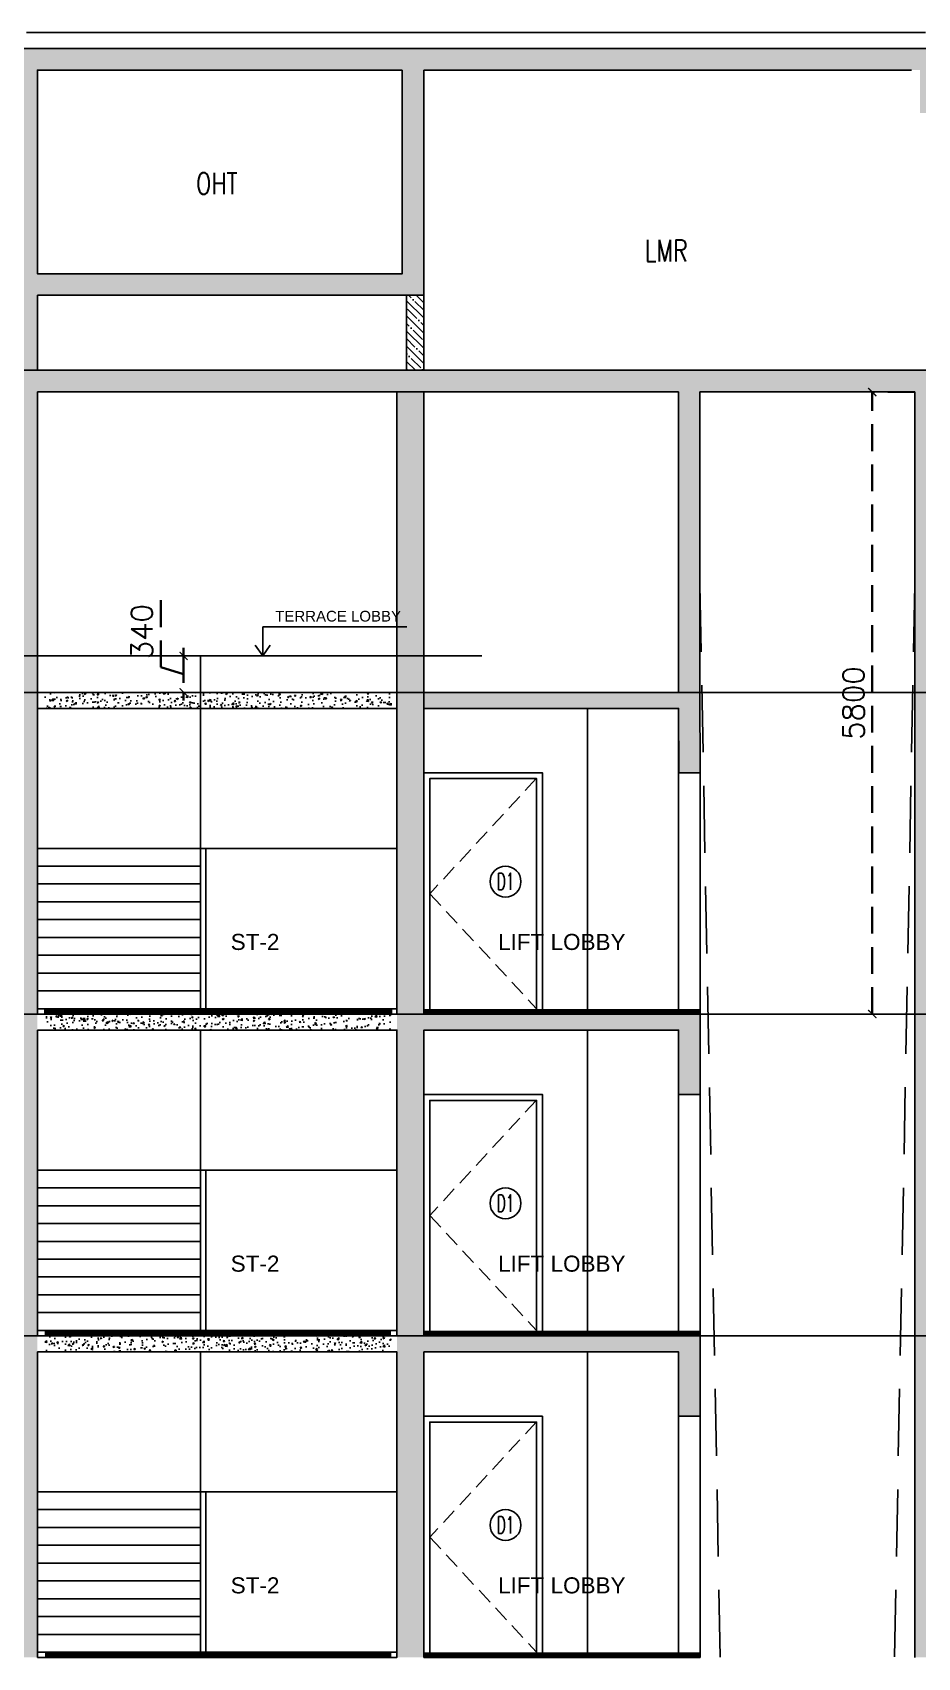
# Model space of a CAD drawing. Header units: millimetres. Extents: x -414464 to 1686, y -90036 to 108605.
# Drawn here: x -112211 to -103966, y 92565 to 107718 of the extents above; entities that cross this region are included whole.
import ezdxf
from ezdxf.enums import TextEntityAlignment as Align

# ---------------------------------------------------------------- set-up
doc = ezdxf.new("R2010")
doc.units = ezdxf.units.MM
doc.header["$LTSCALE"] = 1000
doc.header["$MEASUREMENT"] = 0
for name, pattern in [('( Hidden )', [0.375, 0.25, -0.125]), ('AUDIT_D_120904163729-0', [0]), ('HIDDEN', [0.375, 0.25, -0.125]), ('HIDDEN2', [0.1875, 0.125, -0.0625]), ('T8_PROFILE SECTIONS$0$HIDDEN', [0.375, 0.25, -0.125])]:
    doc.linetypes.add(name, pattern=pattern)
doc.layers.get('0').update_dxf_attribs({"linetype": 'AUDIT_D_120904163729-0'})
for name, color, linetype in [('a-door', 1, 'Continuous'), ('A-ELE', 1, 'Continuous'), ('a-ele 1', 252, 'Continuous'), ('a-floor finish', 26, 'Continuous'), ('a-hat rcc', 252, 'Continuous'), ('a-hat wall-100', 252, 'Continuous'), ('a-pl ele', 225, 'Continuous'), ('a-rcc', 3, 'Continuous'), ('A-RSP DOOR NO', 4, 'Continuous'), ('a-wall-100', 6, 'Continuous'), ('B-AR-ANNO-E DECK FLOOR$0$a-text', 4, 'Continuous'), ('Leader', 2, 'AUDIT_D_120904163729-0'), ('LEVEL', 7, 'Continuous'), ('PRESTXT', 7, 'Continuous'), ('STAIRS', 1, 'Continuous')]:
    doc.layers.add(name, color=color, linetype=linetype)
doc.layers.add('T8_PROFILE SECTIONS$0$A-DIMENSION', color=2, linetype='Continuous', lineweight=35)
doc.layers.add('T8_PROFILE SECTIONS$0$R0-18-10-2014-T1-1st Podium Floor Plan$0$Text', color=7, linetype='Continuous', lineweight=0)
doc.styles.add('arial', font='sanss___.ttf')
doc.styles.add('B-AR-ANNO-E DECK FLOOR$0$DIMTEXT', font='SIMPLEX.shx', dxfattribs={"width": 0.75})
doc.styles.add('DIM150', font='SIMPLEX.shx', dxfattribs={"width": 0.6})
doc.styles.add('Romans 1', font='romans.shx', dxfattribs={"height": 100})
doc.styles.add('T8_PROFILE SECTIONS$0$ARIAL ARROW', font='arial.ttf')
doc.styles.add('T8_PROFILE SECTIONS$0$Romans 1', font='romans.shx', dxfattribs={"height": 200})
doc.dimstyles.new('ALPINE S', dxfattribs={"dimscale": 0, "dimtxt": 100, "dimasz": 75, "dimexe": 0, "dimexo": 0, "dimgap": 75, "dimtad": 1, "dimdec": 0, "dimzin": 0, "dimdsep": 46, "dimtxsty": 'Romans 1', "dimblk": 'ARCHTICK', "dimcen": 0.09, "dimclrd": 256, "dimclre": 256, "dimclrt": 7, "dimadec": 0, "dimazin": 0, "dimtfac": 1, "dimtdec": 0, "dimtofl": 0, "dimtmove": 1, "dimatfit": 0, "dimldrblk": 'OPEN90', "dimfxl": 1, "dimtolj": 1, "dimtzin": 0, "dimarcsym": 0})
doc.dimstyles.new('T8_PROFILE SECTIONS$0$ALPINE S', dxfattribs={"dimscale": 0, "dimtxt": 200, "dimasz": 75, "dimexe": 0, "dimexo": 0, "dimgap": 75, "dimtad": 1, "dimdec": 0, "dimzin": 0, "dimdsep": 46, "dimtxsty": 'T8_PROFILE SECTIONS$0$Romans 1', "dimblk": 'T8_PROFILE SECTIONS$0$_ArchTick', "dimcen": 0.09, "dimclrd": 256, "dimclre": 256, "dimclrt": 7, "dimadec": 0, "dimazin": 0, "dimtfac": 1, "dimtdec": 0, "dimtofl": 0, "dimtmove": 1, "dimatfit": 0, "dimldrblk": 'T8_PROFILE SECTIONS$0$_Open90', "dimfxl": 1, "dimtolj": 1, "dimtzin": 0, "dimarcsym": 0})
pattern_1 = [(50, (5380629.28, -1765674.28), (143.4520365, -12.550427), [15, -165]), (355, (5380629.28, -1765674.28), (-27.7502667, 150.4384267), [12, -132]), (100.4514445, (5380641.23, -1765675.33), (115.7017693, 137.8879982), [12.7480384, -140.2284224]), (46.1842, (5380629.28, -1765634.28), (213.448266, -33.103856), [22.5, -247.5]), (96.6356355, (5380647.06, -1765637.04), (186.932389, 194.82372), [19.122068, -210.342752]), (351.184164, (5380629.28, -1765634.28), (186.932389, 194.82372), [18, -198]), (21, (5380649.28, -1765644.28), (119.3814104, -80.5237781), [15, -165]), (326, (5380649.28, -1765644.28), (48.6630664, 145.030009), [12, -132]), (71.4514447, (5380659.22, -1765650.99), (168.0444753, 64.5062306), [12.748038, -140.2284224]), (37.5, (5380629.276, -1765674.28), (2.43197106, 66.57877077), [0, -130.4, 0, -134, 0, -132.5]), (7.5, (5380629.276, -1765674.28), (52.6139075, 78.8823424), [0, -76.4, 0, -127.4, 0, -50.5]), (327.5, (5380584.676, -1765674.28), (106.76448723, -4.51097435), [0, -50, 0, -156, 0, -207]), (317.5, (5380564.68, -1765674.28), (116.6372339, 20.0209965), [0, -65, 0, -103.6, 0, -147])]
pattern_2 = [(50, (5259828, -1664109.28), (143.4520365, -12.550427), [15, -165]), (355, (5259828, -1664109.28), (-27.7502667, 150.4384267), [12, -132]), (100.4514445, (5259839.95, -1664110.33), (115.7017693, 137.8879982), [12.7480384, -140.2284224]), (46.1842, (5259828, -1664069.28), (213.448266, -33.103856), [22.5, -247.5]), (96.6356355, (5259845.78, -1664072.04), (186.932389, 194.82372), [19.122068, -210.342752]), (351.184164, (5259828, -1664069.28), (186.932389, 194.82372), [18, -198]), (21, (5259848, -1664079.28), (119.3814104, -80.5237781), [15, -165]), (326, (5259848, -1664079.28), (48.6630664, 145.030009), [12, -132]), (71.4514447, (5259857.94, -1664085.99), (168.0444753, 64.5062306), [12.748038, -140.2284224]), (37.5, (5259827.995, -1664109.28), (2.43197106, 66.57877077), [0, -130.4, 0, -134, 0, -132.5]), (7.5, (5259827.995, -1664109.28), (52.6139075, 78.8823424), [0, -76.4, 0, -127.4, 0, -50.5]), (327.5, (5259783.395, -1664109.28), (106.76448723, -4.51097435), [0, -50, 0, -156, 0, -207]), (317.5, (5259763.395, -1664109.28), (116.6372339, 20.0209965), [0, -65, 0, -103.6, 0, -147])]
pattern_3 = [(50, (5259828, -1667109.28), (143.4520365, -12.550427), [15, -165]), (355, (5259828, -1667109.28), (-27.7502667, 150.4384267), [12, -132]), (100.4514445, (5259839.95, -1667110.33), (115.7017693, 137.8879982), [12.7480384, -140.2284224]), (46.1842, (5259828, -1667069.28), (213.448266, -33.103856), [22.5, -247.5]), (96.6356355, (5259845.78, -1667072.04), (186.932389, 194.82372), [19.122068, -210.342752]), (351.184164, (5259828, -1667069.28), (186.932389, 194.82372), [18, -198]), (21, (5259848, -1667079.28), (119.3814104, -80.5237781), [15, -165]), (326, (5259848, -1667079.28), (48.6630664, 145.030009), [12, -132]), (71.4514447, (5259857.94, -1667085.99), (168.0444753, 64.5062306), [12.748038, -140.2284224]), (37.5, (5259827.995, -1667109.28), (2.43197106, 66.57877077), [0, -130.4, 0, -134, 0, -132.5]), (7.5, (5259827.995, -1667109.28), (52.6139075, 78.8823424), [0, -76.4, 0, -127.4, 0, -50.5]), (327.5, (5259783.395, -1667109.28), (106.76448723, -4.51097435), [0, -50, 0, -156, 0, -207]), (317.5, (5259763.395, -1667109.28), (116.6372339, 20.0209965), [0, -65, 0, -103.6, 0, -147])]

# ---------------------------------------------------------------- blocks, each defined once
blk = doc.blocks.new('A$C50ED7ECD')
at = {"layer": 'LEVEL', "color": 8, "linetype": 'HIDDEN2', "ltscale": 5}
for p, q in [((147.4587, 107.5678), (63.4952, 107.5678)), ((147.4587, 104.5678), (63.4951, 104.5678)), ((147.4587, 101.565), (63.4951, 101.565)), ((147.4587, 98.565), (63.4951, 98.565)), ((147.4587, 95.565), (63.4951, 95.565))]:
    blk.add_line(p, q, dxfattribs=at)
blk = doc.blocks.new('Door-Tag')
at = {"layer": 'A-RSP DOOR NO'}
blk.add_circle((0, 0.001), 0.16, dxfattribs=at)
at = {"layer": 'A-RSP DOOR NO', "style": 'DIM150', "width": 0.6}
blk.add_attdef('DOOR-NO', text='', height=0.16, dxfattribs=at).set_placement((258.618, 64.001), align=Align.MIDDLE_CENTER)
blk = doc.blocks.new('T9-Refuge floor sec-AA')
at = {"layer": 'a-floor finish'}
h = blk.add_hatch(dxfattribs=at)
h.set_pattern_fill('ANSI31', color=256, scale=100, angle=45)
h.set_pattern_definition([(90, (10631961.365, -3562140.147), (-12.5, 2e-15), [])])
h.paths.add_polyline_path([(8706, -3000), (8706, -2950), (11936, -2950), (11936, -3000)])
h = blk.add_hatch(dxfattribs=at)
h.set_pattern_fill('ANSI31', color=256, scale=100, angle=45)
h.set_pattern_definition([(90, (10625531.979, -3562140.147), (-12.5, 2e-15), [])])
h.paths.add_polyline_path([(14814, -3000), (14814, -2960), (12241, -2960), (12241, -3000)])
at = {"layer": 'a-hat rcc'}
h = blk.add_hatch(dxfattribs=at)
h.set_pattern_fill('AR-CONC', color=256, scale=20, style=0)
h.set_pattern_definition(pattern_1)
h.paths.add_polyline_path([(8635, 0), (0, 0), (0, -150), (-1500, -150), (-1500, 150), (-1660, 150), (-1660, -750), (-1500, -750), (-1500, -350), (0, -350), (0, -750), (200, -750), (200, -150), (5715, -150), (5715, -750), (5935, -750), (5935, -150), (8385, -150), (8385, -2950), (8403, -3000), (8403, -3000), (8635, -3000)])
h = blk.add_hatch(dxfattribs=at)
h.set_pattern_fill('AR-CONC', color=256, scale=20, style=0)
h.set_pattern_definition([(50, (-1641.07, -2e-06), (143.452, -12.5504), [15, -165]), (355, (-1641.07, -2e-06), (-27.7503, 150.4384), [12, -132]), (100.4514, (-1629.11, -1.05), (115.7018, 137.888), [12.748, -140.2284]), (46.1842, (-1641.07, 40), (213.4483, -33.1039), [22.5, -247.5]), (96.6356, (-1623.28, 37.24), (186.9324, 194.8237), [19.122, -210.3428]), (351.1842, (-1641.07, 40), (186.9324, 194.8237), [18, -198]), (21, (-1621.07, 30), (119.3814, -80.5238), [15, -165]), (326, (-1621.07, 30), (48.663, 145.03), [12, -132]), (71.4514, (-1611.12, 23.29), (168.0445, 64.5062), [12.748, -140.2284]), (37.5, (-1641.07, -2e-06), (2.43197, 66.57877), [0, -130.4, 0, -134, 0, -132.5]), (7.5, (-1641.07, -2e-06), (52.6139, 78.88234), [0, -76.4, 0, -127.4, 0, -50.5]), (327.5, (-1685.67, -2e-06), (106.76449, -4.51097), [0, -50, 0, -156, 0, -207]), (317.5, (-1705.67, -2e-06), (116.63723, 20.021), [0, -65, 0, -103.6, 0, -147])])
h.paths.add_polyline_path([(8706, 0), (11936, 0), (11936, -150), (8706, -150)])
h = blk.add_hatch(dxfattribs=at)
h.set_pattern_fill('AR-CONC', color=256, scale=20, style=0)
h.set_pattern_definition(pattern_1)
h.paths.add_polyline_path([(14810, 0), (11985, 0), (11985, -3000), (12237, -3000), (12237, -150), (14610, -150), (14610, -750), (14810, -750)])
h = blk.add_hatch(dxfattribs=at)
h.set_pattern_fill('AR-CONC', color=256, scale=20, style=0)
h.set_pattern_definition([(50, (120801.28, -24765), (143.45204, -12.55043), [15, -165]), (355, (120801.28, -24765), (-27.75027, 150.43843), [12, -132]), (100.45144, (120813.24, -24766.05), (115.70177, 137.888), [12.74804, -140.22842]), (46.1842, (120801.28, -24725), (213.44827, -33.10386), [22.5, -247.5]), (96.63564, (120819.07, -24727.76), (186.9324, 194.8237), [19.12207, -210.34275]), (351.18416, (120801.28, -24725), (186.9324, 194.8237), [18, -198]), (21, (120821.28, -24735), (119.38141, -80.52378), [15, -165]), (326, (120821.28, -24735), (48.66307, 145.03), [12, -132]), (71.45144, (120831.23, -24741.71), (168.04448, 64.50623), [12.74804, -140.22842]), (37.5, (120801.28, -24765), (2.43197, 66.57877), [0, -130.4, 0, -134, 0, -132.5]), (7.5, (120801.28, -24765), (52.613907, 78.88234), [0, -76.4, 0, -127.4, 0, -50.5]), (327.5, (120756.68, -24765), (106.764487, -4.510974), [0, -50, 0, -156, 0, -207]), (317.5, (120736.68, -24765), (116.63723, 20.021), [0, -65, 0, -103.6, 0, -147])])
h.paths.add_polyline_path([(22539, -150), (26290, -150), (26290, -750), (26520, -750), (26520, 0), (21080, 0), (21080, -75), (19810, -75), (19810, 0), (17060, 0), (16810, 0), (16810, -3000), (17060, -3000), (17060, -150), (19510, -150), (19510, -3000), (19760, -3000), (19760, -225), (21080, -225), (21080, -750), (21310, -750), (21310, -150), (22309, -150), (22309, -750), (22539, -750)])
at = {"layer": 'a-door', "color": 8, "ltscale": 3, "elevation": 0}
blk.add_lwpolyline([(14610, -750), (14810, -750), (14810, -2960), (14610, -2960)], close=True, dxfattribs=at)
at = {"layer": 'a-ele 1', "color": 8, "linetype": 'HIDDEN', "ltscale": 0.6, "elevation": 0}
blk.add_lwpolyline([(13284, -805), (12292, -1878), (13286, -2950)], dxfattribs=at)
at = {"layer": 'a-floor finish', "ltscale": 3, "elevation": -1}
for points in [[(8635, -3000), (8635, -2950), (11985, -2950), (11985, -3000)], [(14810, -3000), (14810, -2960), (12237, -2960), (12237, -3000)]]:
    blk.add_lwpolyline(points, close=True, dxfattribs=at)
at = {"layer": 'a-pl ele'}
blk.add_line((13760, -150, 0), (13760, -2960, 0), dxfattribs=at)
at = {"layer": 'a-pl ele', "elevation": -1}
blk.add_lwpolyline([(11985, -1455), (10155, -1455), (10155, -150), (11985, -150)], close=True, dxfattribs=at)
at = {"layer": 'a-pl ele', "color": 8, "elevation": 0}
for points in [[(12237, -2950), (12237, -750), (13341, -750), (13341, -2950)], [(12292, -2950), (12292, -805), (13286, -805), (13286, -2950)]]:
    blk.add_lwpolyline(points, dxfattribs=at)
at = {"layer": 'a-rcc', "elevation": 0}
for points in [[(8635, 0), (11985, 0)], [(8635, -3000), (8635, -3000), (8635, -150)], [(11985, -150), (8635, -150)], [(11985, -3000), (11985, -150)], [(12237, 0), (14611, 0), (14810, 0), (14810, -750), (14610, -750), (14610, -150), (12237, -150), (12237, -3000)], [(16810, -3000), (16810, 0)]]:
    blk.add_lwpolyline(points, dxfattribs=at)
at = {"layer": 'STAIRS', "elevation": -1}
for points in [[(10155, -1455), (8635, -1455)], [(10155, -1621), (8635, -1621)], [(10155, -1787), (8635, -1787)], [(10155, -1953), (8635, -1953)], [(10155, -2119), (8635, -2119)], [(10155, -2286), (8635, -2286)], [(10155, -2452), (8635, -2452)], [(10155, -2618), (8635, -2618)], [(10155, -2784), (8635, -2784)]]:
    blk.add_lwpolyline(points, dxfattribs=at)
at = {"layer": 'STAIRS', "elevation": 0}
blk.add_lwpolyline([(10155, -2950), (10155, -1455), (10205, -1455), (10205, -2950)], close=True, dxfattribs=at)
blk = doc.blocks.new('_ArchTick')
at = {"color": 0, "linetype": 'ByBlock', "const_width": 0.15}
blk.add_lwpolyline([(-0.5, -0.5), (0.5, 0.5)], dxfattribs=at)
blk = doc.blocks.new('T8_PROFILE SECTIONS$0$_ArchTick')
at = {"color": 0, "linetype": 'ByBlock', "const_width": 0.15}
blk.add_lwpolyline([(-0.5, -0.5), (0.5, 0.5)], dxfattribs=at)
blk = doc.blocks.new('*D253')
at = {"layer": 'T8_PROFILE SECTIONS$0$A-DIMENSION', "linetype": 'T8_PROFILE SECTIONS$0$HIDDEN', "transparency": 16777216}
for p, q in [((-111017, 101799), (-111017, 102463)), ((-110804, 101905), (-110804, 101980)), ((-110804, 101905), (-110804, 101565)), ((-110804, 101735), (-111017, 101799)), ((-110804, 101565), (-110804, 101490))]:
    blk.add_line(p, q, dxfattribs=at)
at = {"layer": 'T8_PROFILE SECTIONS$0$A-DIMENSION', "linetype": 'T8_PROFILE SECTIONS$0$HIDDEN', "lineweight": -2, "transparency": 16777216}
for p, q in [((-110648, 101905), (-110804, 101905)), ((-110646, 101565), (-110804, 101565))]:
    blk.add_line(p, q, dxfattribs=at)
at = {"layer": 'T8_PROFILE SECTIONS$0$A-DIMENSION', "linetype": 'ByBlock', "transparency": 16777216, "xscale": 75, "yscale": 75, "zscale": 75}
for p, rotation in [((-110804, 101905), 270), ((-110804, 101565), 90)]:
    blk.add_blockref('T8_PROFILE SECTIONS$0$_ArchTick', p, dxfattribs=dict(at, rotation=rotation))
at = {"layer": 'T8_PROFILE SECTIONS$0$A-DIMENSION', "color": 7, "linetype": 'ByBlock', "transparency": 16777216, "insert": (-111192, 102131), "char_height": 200, "attachment_point": 5, "rotation": 90, "style": 'T8_PROFILE SECTIONS$0$Romans 1'}
blk.add_mtext('\\A1;340', dxfattribs=at)
blk = doc.blocks.new('T8_PROFILE SECTIONS$0$_Open90')
at = {"color": 0, "linetype": 'ByBlock', "lineweight": -2}
for p, q in [((0, 0), (-1, 0)), ((-0.5, 0.5), (0, 0)), ((0, 0), (-0.5, -0.5))]:
    blk.add_line(p, q, dxfattribs=at)
blk = doc.blocks.new('*D260')
at = {"layer": 'T8_PROFILE SECTIONS$0$A-DIMENSION', "linetype": 'T8_PROFILE SECTIONS$0$HIDDEN', "lineweight": -2, "transparency": 16777216}
for p, q in [((-103991, 104365), (-104387, 104365)), ((-103991, 98565), (-104387, 98565))]:
    blk.add_line(p, q, dxfattribs=at)
at = {"layer": 'T8_PROFILE SECTIONS$0$A-DIMENSION', "linetype": 'T8_PROFILE SECTIONS$0$HIDDEN', "transparency": 16777216}
blk.add_line((-104387, 98565), (-104387, 104365), dxfattribs=at)
at = {"layer": 'T8_PROFILE SECTIONS$0$A-DIMENSION', "linetype": 'ByBlock', "transparency": 16777216, "xscale": 75, "yscale": 75, "zscale": 75}
for p, rotation in [((-104387, 104365), 90), ((-104387, 98565), 270)]:
    blk.add_blockref('T8_PROFILE SECTIONS$0$_ArchTick', p, dxfattribs=dict(at, rotation=rotation))
at = {"layer": 'T8_PROFILE SECTIONS$0$A-DIMENSION', "color": 7, "linetype": 'ByBlock', "transparency": 16777216, "insert": (-104562, 101465), "char_height": 200, "attachment_point": 5, "rotation": 90, "style": 'T8_PROFILE SECTIONS$0$Romans 1'}
blk.add_mtext('\\A1;5800', dxfattribs=at)

msp = doc.modelspace()

# ---------------------------------------------------------------- hatches: boundary and pattern name
at = {"layer": 'a-floor finish'}
h = msp.add_hatch(dxfattribs=at)
h.set_pattern_fill('ANSI31', color=256, scale=100, angle=45)
h.set_pattern_definition([(90, (10511160.084, -3460575.147), (-12.5, 2e-15), [])])
h.paths.add_polyline_path([(-112095, 98565), (-112095, 98615), (-108865.4, 98615), (-108865.4, 98565)])
h = msp.add_hatch(dxfattribs=at)
h.set_pattern_fill('ANSI31', color=256, scale=100, angle=45)
h.set_pattern_definition([(90, (10511160.084, -3460575.147), (-12.5, 2e-15), [])])
h.paths.add_polyline_path([(-112095, 98565), (-112095, 98615), (-108865.4, 98615), (-108865.4, 98565)])
h = msp.add_hatch(dxfattribs=at)
h.set_pattern_fill('ANSI31', color=256, scale=100, angle=45)
h.set_pattern_definition([(90, (10504730.698, -3460575.147), (-12.5, 2e-15), [])])
h.paths.add_polyline_path([(-105987, 98565), (-105987, 98605), (-108560.3, 98605), (-108560.3, 98565)])
h = msp.add_hatch(dxfattribs=at)
h.set_pattern_fill('ANSI31', color=256, scale=100, angle=45)
h.set_pattern_definition([(90, (10511160.084, -3463575.147), (-12.5, 2e-15), [])])
h.paths.add_polyline_path([(-112095, 95565), (-112095, 95615), (-108865.4, 95615), (-108865.4, 95565)])
h = msp.add_hatch(dxfattribs=at)
h.set_pattern_fill('ANSI31', color=256, scale=100, angle=45)
h.set_pattern_definition([(90, (10504730.698, -3463575.147), (-12.5, 2e-15), [])])
h.paths.add_polyline_path([(-105987, 95565), (-105987, 95605), (-108560.3, 95605), (-108560.3, 95565)])
at = {"layer": 'a-hat rcc'}
h = msp.add_hatch(dxfattribs=at)
h.set_pattern_fill('AR-CONC', color=256, scale=20, style=0)
h.set_pattern_definition([(50, (5102238.45, -1772900.87), (143.4520365, -12.550427), [15, -165]), (355, (5102238.45, -1772900.87), (-27.7502667, 150.4384267), [12, -132]), (100.4514445, (5102250.4, -1772901.91), (115.7017693, 137.8879982), [12.7480384, -140.2284224]), (46.1842, (5102238.45, -1772860.87), (213.448266, -33.103856), [22.5, -247.5]), (96.6356355, (5102256.23, -1772863.63), (186.932389, 194.82372), [19.122068, -210.342752]), (351.184164, (5102238.45, -1772860.87), (186.932389, 194.82372), [18, -198]), (21, (5102258.45, -1772870.87), (119.3814104, -80.5237781), [15, -165]), (326, (5102258.45, -1772870.87), (48.6630664, 145.030009), [12, -132]), (71.4514447, (5102268.4, -1772877.58), (168.0444753, 64.5062306), [12.748038, -140.2284224]), (37.5, (5102238.445, -1772900.87), (2.43197106, 66.57877077), [0, -130.4, 0, -134, 0, -132.5]), (7.5, (5102238.445, -1772900.87), (52.6139075, 78.8823424), [0, -76.4, 0, -127.4, 0, -50.5]), (327.5, (5102193.845, -1772900.87), (106.76448723, -4.51097435), [0, -50, 0, -156, 0, -207]), (317.5, (5102173.845, -1772900.87), (116.6372339, 20.0209965), [0, -65, 0, -103.6, 0, -147])])
edge = h.paths.add_edge_path()
edge.add_line((-103990.9, 101565), (-103990.9, 104367.8))
edge.add_line((-103990.9, 104367.8), (-105992.8, 104368.6))
edge.add_line((-105992.8, 104368.6), (-105992.8, 101564.9))
edge.add_line((-105992.8, 101564.9), (-106190.9, 101565))
edge.add_line((-106190.9, 101565), (-106191.4, 104368.6))
edge.add_line((-106191.4, 104368.6), (-112166.1, 104367.8))
edge.add_line((-112166.1, 104367.8), (-112166.1, 101565))
edge.add_line((-112166.1, 101565), (-112392.8, 101565))
edge.add_line((-112416.2, 101565), (-112416.2, 107567.8))
edge.add_line((-112392.8, 107567.8), (-103741, 107567.8))
edge.add_line((-103741, 107567.8), (-103741, 106967.8))
edge.add_line((-103741, 106967.8), (-103941.2, 106967.8))
edge.add_line((-103941.2, 106967.8), (-103941.2, 107367.8))
edge.add_line((-103941.2, 107367.8), (-108566.5, 107367.8))
edge.add_line((-108566.5, 107367.8), (-108566.5, 105267.8))
edge.add_line((-108566.5, 105267.8), (-112166.2, 105267.9))
edge.add_line((-112166.2, 105267.9), (-112166.1, 104567.8))
edge.add_line((-112166.1, 104567.8), (-103741, 104567.8))
edge.add_line((-103741, 104567.8), (-103741, 101565))
edge.add_line((-103741, 101565), (-103990.9, 101565))
edge = h.paths.add_edge_path(flags=16)
edge.add_line((-112166.2, 107367.8), (-112166.2, 105467.8))
edge.add_line((-112166.2, 105467.8), (-108766.5, 105468.1))
edge.add_line((-108766.5, 105468.1), (-108766.5, 107368.1))
edge.add_line((-108766.5, 107368.1), (-112166.2, 107367.8))
h = msp.add_hatch(dxfattribs=at)
h.set_pattern_fill('AR-CONC', color=256, scale=20, style=0)
h.set_pattern_definition(pattern_2)
h.paths.add_polyline_path([(-105990.9, 101564.9), (-108564.2, 101564.9), (-108566.5, 104367.8), (-108816.2, 104368.1), (-108816.2, 98565), (-108564.3, 98565), (-108564.3, 101414.9), (-106190.9, 101414.9), (-106190.9, 100815), (-105990.9, 100815)])
h = msp.add_hatch(dxfattribs=at)
h.set_pattern_fill('AR-CONC', color=256, scale=20, style=0)
h.set_pattern_definition(pattern_2)
h.paths.add_polyline_path([(-112166.2, 101565), (-120801.3, 101565), (-120801.3, 101415), (-120801.3, 101215), (-120801.3, 100815), (-120601.3, 100815), (-120601.3, 101415), (-115086.5, 101415), (-115086.4, 100815), (-114866.2, 100815), (-114866.4, 101415), (-112416.2, 101415), (-112416.2, 98615), (-112397.9, 98565), (-112397.8, 98565), (-112166.2, 98565)])
h = msp.add_hatch(dxfattribs=at)
h.set_pattern_fill('AR-CONC', color=256, scale=20, style=0)
h.set_pattern_definition([(50, (5335468.97, -1774750.95), (143.4520365, -12.550427), [15, -165]), (355, (5335468.97, -1774750.95), (-27.7502667, 150.4384267), [12, -132]), (100.4514445, (5335480.92, -1774752), (115.7017693, 137.8879982), [12.7480384, -140.2284224]), (46.1842, (5335468.97, -1774710.95), (213.448266, -33.103856), [22.5, -247.5]), (96.6356355, (5335486.76, -1774713.7), (186.932389, 194.82372), [19.122068, -210.342752]), (351.184164, (5335468.97, -1774710.95), (186.932389, 194.82372), [18, -198]), (21, (5335488.97, -1774720.95), (119.3814104, -80.5237781), [15, -165]), (326, (5335488.97, -1774720.95), (48.6630664, 145.030009), [12, -132]), (71.4514447, (5335498.92, -1774727.66), (168.0444753, 64.5062306), [12.748038, -140.2284224]), (37.5, (5335468.97, -1774750.95), (2.43197106, 66.57877077), [0, -130.4, 0, -134, 0, -132.5]), (7.5, (5335468.97, -1774750.95), (52.6139075, 78.8823424), [0, -76.4, 0, -127.4, 0, -50.5]), (327.5, (5335424.37, -1774750.95), (106.76448723, -4.51097435), [0, -50, 0, -156, 0, -207]), (317.5, (5335404.37, -1774750.95), (116.6372339, 20.0209965), [0, -65, 0, -103.6, 0, -147])])
h.paths.add_polyline_path([(-112095, 101564.9), (-108865.4, 101565.1), (-108865.4, 101415.1), (-112095, 101414.9)])
h = msp.add_hatch(dxfattribs=at)
h.set_pattern_fill('AR-CONC', color=256, scale=20, style=0)
h.set_pattern_definition([(50, (-8e-06, 76800), (143.45204, -12.55043), [15, -165]), (355, (-8e-06, 76800), (-27.75027, 150.43843), [12, -132]), (100.45144, (11.95, 76798.95), (115.70177, 137.888), [12.74804, -140.22842]), (46.1842, (-8e-06, 76840), (213.44827, -33.10386), [22.5, -247.5]), (96.63564, (17.79, 76837.24), (186.9324, 194.8237), [19.12207, -210.34275]), (351.18416, (-8e-06, 76840), (186.9324, 194.8237), [18, -198]), (21, (20, 76830), (119.38141, -80.52378), [15, -165]), (326, (20, 76830), (48.66307, 145.03), [12, -132]), (71.45144, (29.95, 76823.29), (168.04448, 64.50623), [12.74804, -140.22842]), (37.5, (-8e-06, 76800), (2.43197, 66.57877), [0, -130.4, 0, -134, 0, -132.5]), (7.5, (-8e-06, 76800), (52.613907, 78.88234), [0, -76.4, 0, -127.4, 0, -50.5]), (327.5, (-44.6, 76800), (106.764487, -4.510974), [0, -50, 0, -156, 0, -207]), (317.5, (-64.6, 76800), (116.63723, 20.021), [0, -65, 0, -103.6, 0, -147])])
h.paths.add_polyline_path([(-98261.8, 101415), (-94511.2, 101415), (-94511.2, 100815), (-94281.2, 100815), (-94282.2, 101565), (-94442.5, 101565), (-99721.4, 101565), (-99721.4, 101565), (-100991, 101565), (-100991, 101565), (-103741, 101565), (-103991.3, 101565), (-103991.3, 98565), (-103741.2, 98565), (-103741.2, 101415), (-101291, 101415), (-101291, 98565), (-101041.7, 98565), (-101041.7, 101415), (-99721.4, 101415), (-99721.4, 100815), (-99491.4, 100815), (-99491.4, 101415), (-98491.8, 101415), (-98491.8, 100815), (-98261.8, 100815)])
h = msp.add_hatch(dxfattribs=at)
h.set_pattern_fill('AR-CONC', color=256, scale=20, style=0)
h.set_pattern_definition(pattern_3)
h.paths.add_polyline_path([(-112166.2, 98565), (-120801.3, 98565), (-120801.3, 98415), (-122301.3, 98415), (-122301.3, 98215), (-120801.3, 98215), (-120801.3, 97815), (-120601.3, 97815), (-120601.3, 98415), (-115086.5, 98415), (-115086.4, 97815), (-114866.2, 97815), (-114866.4, 98415), (-112416.2, 98415), (-112416.2, 95615), (-112397.9, 95565), (-112397.8, 95565), (-112166.2, 95565)])
h = msp.add_hatch(dxfattribs=at)
h.set_pattern_fill('AR-CONC', color=256, scale=20, style=0)
h.set_pattern_definition([(50, (-122442.35, 98565), (143.452, -12.5504), [15, -165]), (355, (-122442.35, 98565), (-27.7503, 150.4384), [12, -132]), (100.4514, (-122430.4, 98563.95), (115.7018, 137.888), [12.748, -140.2284]), (46.1842, (-122442.35, 98605), (213.4483, -33.1039), [22.5, -247.5]), (96.6356, (-122424.56, 98602.24), (186.9324, 194.8237), [19.122, -210.3428]), (351.1842, (-122442.35, 98605), (186.9324, 194.8237), [18, -198]), (21, (-122422.35, 98595), (119.3814, -80.5238), [15, -165]), (326, (-122422.35, 98595), (48.663, 145.03), [12, -132]), (71.4514, (-122412.4, 98588.29), (168.0445, 64.5062), [12.748, -140.2284]), (37.5, (-122442.35, 98565), (2.43197, 66.57877), [0, -130.4, 0, -134, 0, -132.5]), (7.5, (-122442.35, 98565), (52.6139, 78.88234), [0, -76.4, 0, -127.4, 0, -50.5]), (327.5, (-122486.95, 98565), (106.76449, -4.51097), [0, -50, 0, -156, 0, -207]), (317.5, (-122506.95, 98565), (116.63723, 20.021), [0, -65, 0, -103.6, 0, -147])])
h.paths.add_polyline_path([(-112095, 98565), (-108865.4, 98565), (-108865.4, 98415), (-112095, 98415)])
h = msp.add_hatch(dxfattribs=at)
h.set_pattern_fill('AR-CONC', color=256, scale=20, style=0)
h.set_pattern_definition(pattern_3)
h.paths.add_polyline_path([(-105990.9, 98565), (-108816.2, 98565), (-108816.2, 95565), (-108564.3, 95565), (-108564.3, 98415), (-106190.9, 98415), (-106190.9, 97815), (-105990.9, 97815)])
h = msp.add_hatch(dxfattribs=at)
h.set_pattern_fill('AR-CONC', color=256, scale=20, style=0)
h.set_pattern_definition([(50, (-8e-06, 73800), (143.45204, -12.55043), [15, -165]), (355, (-8e-06, 73800), (-27.75027, 150.43843), [12, -132]), (100.45144, (11.95, 73798.95), (115.70177, 137.888), [12.74804, -140.22842]), (46.1842, (-8e-06, 73840), (213.44827, -33.10386), [22.5, -247.5]), (96.63564, (17.79, 73837.24), (186.9324, 194.8237), [19.12207, -210.34275]), (351.18416, (-8e-06, 73840), (186.9324, 194.8237), [18, -198]), (21, (20, 73830), (119.38141, -80.52378), [15, -165]), (326, (20, 73830), (48.66307, 145.03), [12, -132]), (71.45144, (29.95, 73823.29), (168.04448, 64.50623), [12.74804, -140.22842]), (37.5, (-8e-06, 73800), (2.43197, 66.57877), [0, -130.4, 0, -134, 0, -132.5]), (7.5, (-8e-06, 73800), (52.613907, 78.88234), [0, -76.4, 0, -127.4, 0, -50.5]), (327.5, (-44.6, 73800), (106.764487, -4.510974), [0, -50, 0, -156, 0, -207]), (317.5, (-64.6, 73800), (116.63723, 20.021), [0, -65, 0, -103.6, 0, -147])])
h.paths.add_polyline_path([(-98261.8, 98415), (-94511.2, 98415), (-94511.2, 97815), (-94281.2, 97815), (-94281.2, 98565), (-99721.4, 98565), (-99721.4, 98490), (-100991, 98490), (-100991, 98565), (-103741, 98565), (-103991.3, 98565), (-103991.3, 95565), (-103741.2, 95565), (-103741.2, 98415), (-101291, 98415), (-101291, 95565), (-101041.7, 95565), (-101041.7, 98340), (-99721.4, 98340), (-99721.4, 97815), (-99491.4, 97815), (-99491.4, 98415), (-98491.8, 98415), (-98491.8, 97815), (-98261.8, 97815)])
at = {"layer": 'a-hat wall-100'}
h = msp.add_hatch(dxfattribs=at)
h.set_pattern_fill('ANSI35', color=256, scale=400, angle=90, style=0)
h.set_pattern_definition([(135, (5110047.9, -1688898.04), (-70.7106781, -70.7106781), []), (135, (5110047.9, -1688827.33), (-70.7106781, -70.7106781), [125, -25, 0, -25])])
h.paths.add_polyline_path([(-108566.5, 104567.8), (-108726.5, 104567.8), (-108726.5, 105267.8), (-108566.5, 105267.8)])

# ---------------------------------------------------------------- linework, layer by layer
at = {"layer": 'a-door', "color": 8, "ltscale": 3, "elevation": 0.1}
for points in [[(-106190.9, 100815), (-105990.9, 100815), (-105990.9, 98605), (-106190.9, 98605)], [(-106190.9, 97815), (-105990.9, 97815), (-105990.9, 95605), (-106190.9, 95605)]]:
    msp.add_lwpolyline(points, close=True, dxfattribs=at)
at = {"layer": 'A-ELE'}
msp.add_line((-112266.2, 107717.8, 0), (-103891, 107717.9, -0.7), dxfattribs=at)
at = {"layer": 'a-ele 1', "color": 8, "linetype": 'HIDDEN', "ltscale": 0.6, "elevation": -0.1}
for points in [[(-107517.6, 100760), (-108509.3, 99687.5), (-107515, 98615)], [(-107517.6, 97760), (-108509.3, 96687.5), (-107515, 95615)]]:
    msp.add_lwpolyline(points, dxfattribs=at)
at = {"layer": 'a-floor finish', "ltscale": 3}
for points, elevation in [([(-112166.2, 98565), (-112166.2, 98615), (-108816.2, 98615), (-108816.2, 98565)], -0.6), ([(-112095, 98565), (-112095, 98615), (-108865.4, 98615), (-108865.4, 98565)], -0.6), ([(-105990.9, 98565), (-105990.9, 98605), (-108564.3, 98605), (-108564.3, 98565)], -0.9), ([(-112166.2, 95565), (-112166.2, 95615), (-108816.2, 95615), (-108816.2, 95565)], -0.6), ([(-105990.9, 95565), (-105990.9, 95605), (-108564.3, 95605), (-108564.3, 95565)], -0.9)]:
    msp.add_lwpolyline(points, close=True, dxfattribs=dict(at, elevation=elevation))
at = {"layer": 'a-pl ele'}
for p, q in [((-107041.2, 101414.9, -0.6), (-107041.2, 98605, -0.1)), ((-107041.2, 98415, -0.1), (-107041.2, 95605, -0.1))]:
    msp.add_line(p, q, dxfattribs=at)
at = {"layer": 'a-pl ele', "color": 8, "linetype": '( Hidden )', "ltscale": 300, "elevation": -0.6}
msp.add_lwpolyline([(-112578.1, 101905), (-108023.2, 101905)], dxfattribs=at)
at = {"layer": 'a-pl ele', "elevation": -0.6}
for points in [[(-108816.3, 100110), (-110646, 100110), (-110646, 101905.1), (-108816.2, 101904.9)], [(-108816.2, 97110), (-110646, 97110), (-110646, 98415), (-108816.2, 98415)]]:
    msp.add_lwpolyline(points, close=True, dxfattribs=at)
at = {"layer": 'a-pl ele', "color": 8, "elevation": -0.1}
for points in [[(-108564.3, 98615), (-108564.3, 100815), (-107460, 100815), (-107460, 98615)], [(-108509.3, 98615), (-108509.3, 100760), (-107515, 100760), (-107515, 98615)], [(-108564.3, 95615), (-108564.3, 97815), (-107460, 97815), (-107460, 95615)], [(-108509.3, 95615), (-108509.3, 97760), (-107515, 97760), (-107515, 95615)]]:
    msp.add_lwpolyline(points, dxfattribs=at)
at = {"layer": 'a-rcc'}
for p, q in [((-103741, 107567.8, 0), (-112416.2, 107567.8, 0)), ((-108766.5, 107367.8, -0.1), (-112166.2, 107367.8, -0.6)), ((-112166.2, 105467.8, -0.5), (-112166.2, 107367.8, -0.6)), ((-108766.5, 105467.8, -0.1), (-108766.5, 107367.8, -0.1)), ((-108566.5, 105267.8, -0.1), (-108566.5, 107367.8, -0.1)), ((-104022.8, 107367.8, 0), (-108566.5, 107367.8, -0.1)), ((-108766.5, 105467.8, -0.1), (-112166.2, 105467.8, -0.6)), ((-108566.5, 105267.8, 1.8), (-112166.2, 105267.9, 13.2)), ((-112166.1, 104567.8, -0.5), (-112166.2, 105267.9, -0.5)), ((-103741, 104567.8), (-112166.1, 104567.8, -2.3)), ((-108759.7, 104368.1, -0.2), (-112166.1, 104367.8, -0.3)), ((-112166.1, 101567.8, 0.1), (-112166.1, 104367.8, -0.5)), ((-112166.1, 104367.8, -0.3), (-112166.1, 101565, -0.3)), ((-106190.9, 104368.6, -0.1), (-108566.5, 104367.8, -0.1)), ((-106190.9, 101565, -0.1), (-106190.9, 104368.6, -0.1)), ((-103990.9, 104367.8, 0), (-105992.8, 104368.6, -0.1)), ((-105992.8, 101565, -0.1), (-105992.8, 104368.6, -0.1)), ((-103990.9, 101565, 0), (-103990.9, 104367.8, 0))]:
    msp.add_line(p, q, dxfattribs=at)
at = {"layer": 'a-rcc', "elevation": -0.1}
for points in [[(-108766.5, 107367.8), (-112166.2, 107367.8), (-112166.2, 105467.8), (-108766.5, 105467.8)], [(-112166.1, 101564.9), (-108816.2, 101565.1), (-108816.2, 101414.9), (-112166.1, 101414.9)]]:
    msp.add_lwpolyline(points, close=True, dxfattribs=at)
at = {"layer": 'a-rcc'}
for points, elevation in [([(-108816.2, 101565.1), (-108816.2, 104368.1)], 0.3), ([(-108566.5, 104367.8), (-108816.2, 104368.1)], 0), ([(-108566, 101565), (-108566.5, 104367.8)], -0.1), ([(-108566.3, 101564.9), (-106192, 101564.9), (-105992.8, 101564.9), (-105991.3, 100815), (-106190.5, 100815), (-106190.9, 101414.9), (-108566.4, 101414.9), (-108566.4, 101565)], -0.1), ([(-108564.2, 101564.9), (-106190.1, 101564.9), (-105992.8, 101564.9), (-105990.9, 100815), (-106190.9, 100815), (-106190.9, 101414.9), (-108564.3, 101414.9), (-108564.3, 98565)], -0.1), ([(-103991.3, 98565), (-103991.3, 101565)], -0.1), ([(-112166.2, 98565), (-112166.2, 98565), (-112166.2, 101415)], 0), ([(-108816.2, 98565), (-108816.2, 101414.9)], 0.3), ([(-112166.2, 98565), (-108816.2, 98565)], 0.5), ([(-108564.3, 98565), (-106190.1, 98565), (-105990.9, 98565), (-105990.9, 97815), (-106190.9, 97815), (-106190.9, 98415), (-108564.3, 98415), (-108564.3, 95565)], -0.1), ([(-103991.3, 95565), (-103991.3, 98565)], -0.1), ([(-112166.2, 95565), (-112166.2, 95565), (-112166.2, 98415)], 0), ([(-108816.2, 98415), (-112166.2, 98415)], 0.5), ([(-108816.2, 95565), (-108816.2, 98415)], 0.3)]:
    msp.add_lwpolyline(points, dxfattribs=dict(at, elevation=elevation))
at = {"layer": 'a-wall-100', "ltscale": 3, "elevation": -0.1}
msp.add_lwpolyline([(-108566.5, 104567.8), (-108726.5, 104567.8), (-108726.5, 105267.8), (-108566.5, 105267.8)], close=True, dxfattribs=at)
at = {"layer": 'LEVEL', "color": 8, "linetype": 'HIDDEN2', "ltscale": 5, "elevation": -0.1}
for points in [[(-105992.8, 102567.8), (-103990, -3435)], [(-103990.9, 102568.6), (-105990.8, -3435)]]:
    msp.add_lwpolyline(points, dxfattribs=at)
at = {"layer": 'STAIRS', "elevation": -0.6}
for points in [[(-110646, 100110), (-112166.2, 100110)], [(-110646, 99943.9), (-112166.2, 99943.9)], [(-110646, 99777.8), (-112166.2, 99777.8)], [(-110646, 99611.7), (-112166.2, 99611.7)], [(-110646, 99445.6), (-112166.2, 99445.6)], [(-110646, 99279.4), (-112166.2, 99279.4)], [(-110646, 99113.3), (-112166.2, 99113.3)], [(-110646, 98947.2), (-112166.2, 98947.2)], [(-110646, 98781.1), (-112166.2, 98781.1)], [(-110646, 97110), (-112166.2, 97110)], [(-110646, 96943.9), (-112166.2, 96943.9)], [(-110646, 96777.8), (-112166.2, 96777.8)], [(-110646, 96611.7), (-112166.2, 96611.7)], [(-110646, 96445.6), (-112166.2, 96445.6)], [(-110646, 96279.4), (-112166.2, 96279.4)], [(-110646, 96113.3), (-112166.2, 96113.3)], [(-110646, 95947.2), (-112166.2, 95947.2)], [(-110646, 95781.1), (-112166.2, 95781.1)]]:
    msp.add_lwpolyline(points, dxfattribs=at)
at = {"layer": 'STAIRS', "elevation": -0.1}
for points in [[(-110646, 98615), (-110646, 100110), (-110596, 100110), (-110596, 98615)], [(-110646, 95615), (-110646, 97110), (-110596, 97110), (-110596, 95615)]]:
    msp.add_lwpolyline(points, close=True, dxfattribs=at)

# ---------------------------------------------------------------- block references
at = {"linetype": 'ByBlock'}
msp.add_blockref('T9-Refuge floor sec-AA', (-120801.3, 95565, -0.7), dxfattribs=at)
at = {"layer": 'A-RSP DOOR NO'}
ref = msp.add_blockref('Door-Tag', (-107804, 99801, -0.3), dxfattribs=dict(at, xscale=-900, yscale=900, zscale=900, rotation=180))
ref.add_attrib('DOOR-NO', 'D1', dxfattribs={"height": 157.5, "style": 'DIM150', "width": 0.6}).set_placement((-107804, 99801, -0.3), align=Align.MIDDLE_CENTER)
ref = msp.add_blockref('Door-Tag', (-107804, 96801, 0.3), dxfattribs=dict(at, xscale=-900, yscale=900, zscale=900, rotation=180))
ref.add_attrib('DOOR-NO', 'D1', dxfattribs={"height": 157.5, "style": 'DIM150', "width": 0.6}).set_placement((-107804, 96801, 0.3), align=Align.MIDDLE_CENTER)
ref = msp.add_blockref('Door-Tag', (-107804, 93801, 0.3), dxfattribs=dict(at, xscale=-900, yscale=900, zscale=900, rotation=180))
ref.add_attrib('DOOR-NO', 'D1', dxfattribs={"height": 157.5, "style": 'DIM150', "width": 0.6}).set_placement((-107804, 93801, 0.3), align=Align.MIDDLE_CENTER)
at = {"layer": 'LEVEL', "linetype": 'ByBlock', "xscale": 1000, "yscale": 1000, "zscale": 1000}
msp.add_blockref('A$C50ED7ECD', (-215640, 0, -0.6), dxfattribs=at)

# ---------------------------------------------------------------- texts
at = {"layer": 'B-AR-ANNO-E DECK FLOOR$0$a-text', "style": 'B-AR-ANNO-E DECK FLOOR$0$DIMTEXT', "width": 0.75}
for s, p in [('OHT', (-110686.7, 106209.3, 279.7)), ('LMR', (-106507.3, 105583.3, 279.7))]:
    msp.add_text(s, height=200, dxfattribs=at).set_placement(p)
at = {"layer": 'PRESTXT', "style": 'arial'}
for s, p in [('ST-2', (-110364.9, 99162.6, -1.3)), ('LIFT LOBBY', (-107873.2, 99162.6, -0.8)), ('ST-2', (-110364.9, 96162.6, -1.3)), ('LIFT LOBBY', (-107873.2, 96162.6, -0.3)), ('ST-2', (-110364.9, 93162.6, -2)), ('LIFT LOBBY', (-107873.2, 93162.6, -0.3))]:
    msp.add_text(s, height=150, dxfattribs=at).set_placement(p)
at = {"layer": 'T8_PROFILE SECTIONS$0$R0-18-10-2014-T1-1st Podium Floor Plan$0$Text', "insert": (-109949.9, 102325, -0.6), "char_height": 100, "width": 1400.526, "attachment_point": 1, "style": 'T8_PROFILE SECTIONS$0$ARIAL ARROW'}
msp.add_mtext('TERRACE LOBBY  ', dxfattribs=at)

# ---------------------------------------------------------------- dimensions: what is measured, and where the dimension line sits
at = {"layer": 'T8_PROFILE SECTIONS$0$A-DIMENSION', "linetype": 'ByBlock'}
for base, p1, p2, picture, middle in [((-104387.1, 104364.8), (-103991.3, 98565, -0.1), (-103990.9, 104364.8, 0), '*D260', (-104562.1, 101464.9)), ((-110804.2, 101565, -0.1), (-110648.2, 101905, -0.6), (-110646, 101565, -0.2), '*D253', (-111191.7, 101873.7, -0.1))]:
    dim = msp.add_linear_dim(base=base, p1=p1, p2=p2, angle=90, dimstyle='T8_PROFILE SECTIONS$0$ALPINE S', override={"dimscale": 1, "dimfxl": 5, "dimlwd": 65535, "dimarcsym": 1}, dxfattribs=at)
    dim.commit()
    dim.dimension.update_dxf_attribs({"geometry": picture, "text_midpoint": middle})

# ---------------------------------------------------------------- leaders
at = {"layer": 'Leader'}
msp.add_leader([(-110066.5, 101905, -0.6), (-110066.5, 102175.6, -0.6), (-108722.9, 102175.6, -0.6)], dimstyle='ALPINE S', override={"dimscale": 1, "dimasz": 100, "dimtad": 0}, dxfattribs=at)

doc.saveas('drawing.dxf')
